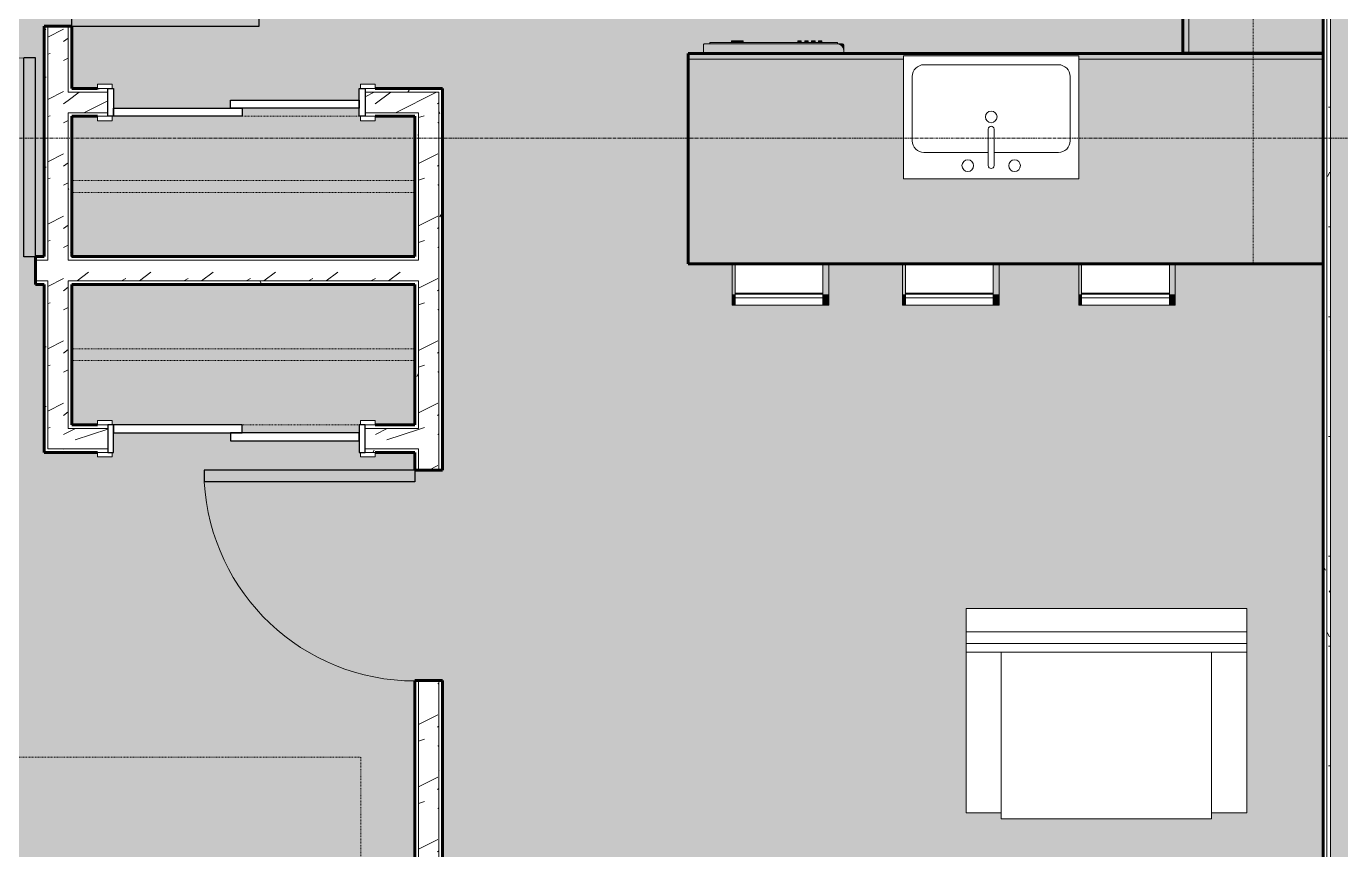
# Model space of a CAD drawing. Header units: inches. Extents: x -4105 to -1989, y 10980 to 12341.
# Drawn here: x -3141.1 to -2916.3, y 11413.5 to 11554.3 of the extents above; entities that cross this region are included whole.
import ezdxf

# ---------------------------------------------------------------- set-up
doc = ezdxf.new("R2010")
doc.units = ezdxf.units.IN
doc.header["$MEASUREMENT"] = 0
doc.linetypes.add('Dash', pattern=[0.25, 0.125, -0.125])
doc.linetypes.add('Grid Line 1_2_', pattern=[0.875, 0.5, -0.125, 0.125, -0.125])
for name, color, linetype, lineweight in [('0-1', 7, 'Continuous', 5), ('0-2', 7, 'Continuous', 9), ('A-AREA-PATT-2', 41, 'Continuous', 9), ('A-DOOR-1', 7, 'Continuous', 9), ('A-DOOR-2', 50, 'Continuous', 30), ('A-DOOR-FRAM-1', 50, 'Continuous', 30), ('A-WALL', 113, 'Continuous', 18), ('A-WALL-2', 250, 'Continuous', 60), ('A-WALL-3', 10, 'Continuous', 18), ('A-WALL-PATT-1', 7, 'Continuous', 9), ('A-WALL-PATT-2', 253, 'Continuous', 9), ('A-WALL-PATT-4', 111, 'Continuous', 9), ('I-FURN', 30, 'Continuous', 9), ('I-FURN-1', 7, 'Continuous', 9), ('I-FURN-2', 9, 'Continuous', 9), ('I-FURN-HDLN-1', 7, 'Dash', 9), ('I-WALL-2', 2, 'Continuous', 60), ('P-SANR-FIXT-2', 7, 'Continuous', 9), ('Q-CASE-1', 9, 'Continuous', 9), ('Q-CASE-2', 250, 'Continuous', 60), ('Q-CASE-3', 7, 'Continuous', 9), ('Q-CASE-HDLN-1', 7, 'Dash', 9), ('Q-SPCQ-1', 7, 'Continuous', 9), ('Q-SPCQ-2', 55, 'Continuous', 9), ('S-GRID-1', 1, 'Grid Line 1_2_', 9)]:
    doc.layers.add(name, color=color, linetype=linetype, lineweight=lineweight)
pattern_1 = [(0, (0, 0), (20.48, 5.12), [0.845, -14.515, 0.845, -14.515, -81.92]), (0, (0, 0), (20.48, 5.12), [-30.72, 0.845, -29.875, 0.845, -14.515, -35.84]), (0, (0, 0), (20.48, 5.12), [-76.8, 0.845, -9.395, 0.845, -24.755]), (120, (7.68, 2.56), (-14.67405, 15.1762003), [0.845, -14.515, 0.845, -14.515, -81.92]), (120, (7.68, 2.56), (-14.67405, 15.1762003), [-30.72, 0.845, -29.875, 0.845, -14.515, -35.84]), (120, (7.68, 2.56), (-14.67405, 15.1762003), [-76.8, 0.845, -9.395, 0.845, -24.755]), (240, (10.24, 12.8), (-5.80595, -20.2962003), [0.845, -14.515, 0.845, -14.515, -81.92]), (240, (10.24, 12.8), (-5.80595, -20.2962003), [-30.72, 0.845, -29.875, 0.845, -14.515, -35.84]), (240, (10.24, 12.8), (-5.80595, -20.2962003), [-76.8, 0.845, -9.395, 0.845, -24.755])]
pattern_2 = [(216.87, (4.265, 10.662), (31.9871619, 21.32545714), [5.331, -47.981]), (206.565, (10.662, 7.464), (-10.662476, -10.6620098), [11.921, -11.921]), (198.435, (10.662, 2.132), (-21.32449365, -10.6625869), [6.744, -26.974])]

# ---------------------------------------------------------------- blocks, each defined once
blk = doc.blocks.new('OD_CW_Base Cabinet - OD_CW_Base Cabinet-1862514-ENLARGED FLOOR PLAN - 3RD FLOOR PLAN - EAST')
at = {"layer": 'Q-CASE-1'}
for points in [[(37.56, 11), (37.56, 11.54), (67.56, 11.54), (67.56, 11), (109.34, 11), (109.34, 12), (0.74, 12), (0.74, 11), (28.21, 11)], [(0.74, -24), (109.34, -24), (109.34, 11), (67.56, 11), (67.56, -9.46), (37.56, -9.46), (37.56, 11), (0.74, 11), (0.74, -15.34)]]:
    blk.add_hatch(color=256, dxfattribs=at).paths.add_polyline_path(points, flags=0)
at = {"layer": 'Q-CASE-2'}
for p, q in [((0.74, -24), (0.74, 12)), ((0.74, 12), (109.34, 12)), ((109.34, -24), (0.74, -24))]:
    blk.add_line(p, q, dxfattribs=at)
at = {"layer": 'Q-CASE-3'}
for p, q in [((0.74, 11), (0.74, 12)), ((0.74, 12), (109.34, 12)), ((37.56, 11), (0.74, 11)), ((0.74, -24), (0.74, 11)), ((0.74, 11), (37.56, 11)), ((109.34, 11), (67.56, 11)), ((67.56, 11), (109.34, 11)), ((109.34, -24), (0.74, -24))]:
    blk.add_line(p, q, dxfattribs=at)
blk = doc.blocks.new('OD_CW_Base Cabinet - OD_CW_Base Cabinet-1445614-ENLARGED FLOOR PLAN - 3RD FLOOR PLAN - EAST')
at = {"layer": 'Q-CASE-1'}
blk.add_hatch(color=256, dxfattribs=at).paths.add_polyline_path([(70.36, 24), (0.74, 24), (0.74, 1), (15.27, 1), (15.27, 23.62), (39.27, 23.62), (39.27, 1), (70.36, 1)], flags=0)
h = blk.add_hatch(color=256, dxfattribs=at)
h.paths.add_polyline_path([(70.36, 1), (39.27, 1), (39.27, 0), (70.36, 0)], flags=0)
h.paths.add_polyline_path([(15.27, 1), (0.74, 1), (0.74, 0), (15.27, 0)], flags=0)
at = {"layer": 'Q-CASE-2'}
for p, q in [((0.74, 24), (0.74, 0)), ((70.36, 0), (70.36, 24)), ((0.74, 0), (15.27, 0)), ((39.27, 0), (70.36, 0))]:
    blk.add_line(p, q, dxfattribs=at)
at = {"layer": 'Q-CASE-3'}
for p, q in [((0.74, 1), (0.74, 24)), ((70.36, 24), (70.36, 1)), ((0.74, 0), (0.74, 1)), ((0.74, 1), (15.27, 1)), ((15.27, 1), (0.74, 1)), ((15.27, 0), (0.74, 0)), ((39.27, 1), (70.36, 1)), ((70.36, 1), (39.27, 1)), ((70.36, 0), (39.27, 0)), ((70.36, 1), (70.36, 0))]:
    blk.add_line(p, q, dxfattribs=at)
blk = doc.blocks.new('Single-Flush - 32_ x 84_-1372862-ENLARGED FLOOR PLAN - 3RD FLOOR PLAN - EAST')
at = {"layer": 'A-DOOR-1'}
blk.add_arc((16, 2.37), 32.07, 93.5759, 180, dxfattribs=at)
at = {"layer": 'A-DOOR-2'}
for p, q in [((14, 2.37), (14, 34.38)), ((16, 34.38), (14, 34.38)), ((16, 2.37), (16, 34.38)), ((16, 2.37), (14, 2.37))]:
    blk.add_line(p, q, dxfattribs=at)
blk = doc.blocks.new('Single-Flush - 36_ x 84_-1372839-ENLARGED FLOOR PLAN - 3RD FLOOR PLAN - EAST')
at = {"layer": 'A-DOOR-1'}
blk.add_arc((18, 2.37), 36.07, 93.1789, 180, dxfattribs=at)
at = {"layer": 'A-DOOR-2'}
for p, q in [((16, 2.37), (16, 38.39)), ((18, 38.39), (16, 38.39)), ((18, 2.37), (18, 38.39)), ((18, 2.37), (16, 2.37))]:
    blk.add_line(p, q, dxfattribs=at)
blk = doc.blocks.new('FOLDING_SLIDING CLOSET - 42_ x 80_-1372832-ENLARGED FLOOR PLAN - 3RD FLOOR PLAN - EAST')
at = {"layer": 'A-DOOR-1'}
for p, q in [((-21.25, 3), (-23.75, 3)), ((-23.75, 3), (-23.75, 2.25)), ((-23.75, 2.25), (-21.25, 2.25)), ((-21.25, 2.25), (-21.25, 3)), ((23.75, 3), (21.25, 3)), ((21.25, 3), (21.25, 2.25)), ((21.25, 2.25), (23.75, 2.25)), ((23.75, 2.25), (23.75, 3)), ((-21.25, -2.5), (-23.75, -2.5)), ((-23.75, -2.5), (-23.75, -3.25)), ((-23.75, -3.25), (-21.25, -3.25)), ((-21.25, -3.25), (-21.25, -2.5)), ((23.75, -2.5), (21.25, -2.5)), ((21.25, -2.5), (21.25, -3.25)), ((21.25, -3.25), (23.75, -3.25)), ((23.75, -3.25), (23.75, -2.5))]:
    blk.add_line(p, q, dxfattribs=at)
at = {"layer": 'A-DOOR-2'}
for p, q in [((1, 2.25), (-21, 2.25)), ((-21, 2.25), (-21, 0.87)), ((1, 0.87), (1, 2.25)), ((-21, 0.87), (1, 0.87)), ((21, 0.87), (-1, 0.87)), ((-1, 0.87), (-1, -0.5)), ((21, -0.5), (21, 0.87)), ((-1, -0.5), (21, -0.5))]:
    blk.add_line(p, q, dxfattribs=at)
at = {"layer": 'A-DOOR-FRAM-1'}
for p, q in [((-21, 2.25), (-22, 2.25)), ((-22, 2.25), (-22, -2.5)), ((-21, -2.5), (-21, 2.25)), ((21, 2.25), (21, -2.5)), ((22, 2.25), (21, 2.25)), ((22, -2.5), (22, 2.25)), ((-22, -2.5), (-21, -2.5)), ((21, -2.5), (22, -2.5))]:
    blk.add_line(p, q, dxfattribs=at)
blk = doc.blocks.new('Sink Kitchen-Single - 30_ x 21_-1372827-ENLARGED FLOOR PLAN - 3RD FLOOR PLAN - EAST')
at = {"layer": 'P-SANR-FIXT-2'}
for p, q in [((-14.38, 10.41), (15.62, 10.41)), ((-14.38, -10.59), (-14.38, 10.41)), ((15.62, 10.41), (15.62, -10.59)), ((-12.88, -4.09), (-12.88, 6.91)), ((-10.88, 8.91), (12.12, 8.91)), ((14.12, 6.91), (14.12, -4.09)), ((0.12, -8.34), (0.12, -2.09)), ((1.12, -8.34), (1.12, -2.09)), ((0.12, -6.09), (-10.88, -6.09)), ((12.12, -6.09), (1.12, -6.09)), ((15.62, -10.59), (-14.38, -10.59))]:
    blk.add_line(p, q, dxfattribs=at)
for centre, radius, start, end in [((-10.88, 6.91), 2, 90, 180), ((12.12, 6.91), 2, 360, 90), ((0.62, 0), 1, 360, 180), ((0.62, 0), 1, 180, 0), ((0.62, -2.09), 0.5, 360, 180), ((-10.88, -4.09), 2, 180, 270), ((12.12, -4.09), 2, 270, 0), ((-3.38, -8.34), 1, 360, 180), ((-3.38, -8.34), 1, 180, 0), ((0.62, -8.34), 0.5, 180, 0), ((4.62, -8.34), 1, 0, 180), ((4.62, -8.34), 1, 180, 0)]:
    blk.add_arc(centre, radius, start, end, dxfattribs=at)
blk = doc.blocks.new('Dishwasher_15404 - 34_ counter-V15-ENLARGED FLOOR PLAN - 3RD FLOOR PLAN - EAST')
at = {"layer": 'Q-SPCQ-2'}
for points in [[(25.25, -1.97), (25.25, -24), (25.8, -24), (26.08, -23.96), (26.34, -23.86), (26.56, -23.69), (26.73, -23.46), (26.84, -23.21), (26.87, -22.91), (26.87, -0.15), (26.82, -0.06), (26.68, 0), (25.25, 0)], [(26.87, -1.09), (26.87, -22.91), (27.12, -22.91), (27.12, -1.09)], [(27.12, -5.11), (27.12, -5.81), (27.37, -5.81), (27.37, -4.82), (27.12, -4.82), (27.12, -4.96)], [(27.12, -6.5), (27.12, -6.79), (27.37, -6.79), (27.37, -5.81), (27.12, -5.81), (27.12, -6.3)], [(27.12, -16.74), (27.37, -16.74), (27.37, -16.15), (27.12, -16.15)], [(27.12, -17.92), (27.37, -17.92), (27.37, -17.33), (27.12, -17.33)], [(27.12, -19.1), (27.37, -19.1), (27.37, -18.51), (27.12, -18.51)], [(27.12, -20.28), (27.37, -20.28), (27.37, -19.69), (27.12, -19.69)], [(25.8, -24), (26.68, -24), (26.82, -23.94), (26.87, -23.8), (26.87, -22.93), (26.84, -23.21), (26.68, -23.53), (26.56, -23.69), (26.3, -23.87), (26.04, -23.97)]]:
    blk.add_hatch(color=256, dxfattribs=at).paths.add_polyline_path(points, flags=0)
at = {"layer": 'Q-SPCQ-1'}
for p, q in [((26.68, 0), (25.25, 0)), ((26.87, -22.93), (26.87, -0.2)), ((27.12, -1.09), (26.87, -1.09)), ((27.12, -1.09), (27.12, -22.91)), ((27.37, -4.82), (27.12, -4.82)), ((27.37, -4.82), (27.37, -5.81)), ((27.37, -5.81), (27.37, -6.79)), ((27.12, -6.79), (27.37, -6.79)), ((27.37, -16.15), (27.12, -16.15)), ((27.12, -16.74), (27.37, -16.74)), ((27.37, -17.33), (27.12, -17.33)), ((27.12, -17.92), (27.37, -17.92)), ((27.37, -16.15), (27.37, -16.74)), ((27.37, -17.33), (27.37, -17.92)), ((27.37, -18.51), (27.12, -18.51)), ((27.12, -19.1), (27.37, -19.1)), ((27.37, -19.69), (27.12, -19.69)), ((27.37, -18.51), (27.37, -19.1)), ((27.37, -19.69), (27.37, -20.28)), ((27.12, -20.28), (27.37, -20.28)), ((25.25, -24), (25.8, -24)), ((25.8, -24), (26.68, -24)), ((27.12, -22.91), (26.87, -22.91)), ((26.87, -23.8), (26.87, -22.93))]:
    blk.add_line(p, q, dxfattribs=at)
for centre, radius, start, end in [((26.68, -0.2), 0.197, 360, 90), ((26.68, -0.2), 0.197, 15, 75), ((25.8, -22.93), 1.07, 270, 0), ((26.68, -23.8), 0.197, 270, 0)]:
    blk.add_arc(centre, radius, start, end, dxfattribs=at)
blk = doc.blocks.new('OD_CW_Upper Cabinet - OD_CW_Upper Cabinet-1916543-ENLARGED FLOOR PLAN - 3RD FLOOR PLAN - EAST')
at = {"layer": 'Q-CASE-HDLN-1'}
for p, q in [((0.74, -24), (0.74, -12)), ((0.74, -12), (118.36, -12)), ((118.36, -12), (118.36, -24)), ((118.36, -24), (0.74, -24))]:
    blk.add_line(p, q, dxfattribs=at)
blk = doc.blocks.new('Bar_Stool_6722_1_ - Bar_Stool_6722_1_-1372833-ENLARGED FLOOR PLAN - 3RD FLOOR PLAN - EAST')
at = {"layer": 'I-FURN-2'}
for points in [[(16.5, 0), (16, 0), (16, -0.98), (16.5, -0.98), (16.5, -0.3)], [(0, 0), (0, -0.98), (1, -0.98), (1, 0)], [(1, -0.98), (0, -0.98), (0, -1.78), (1, -1.78), (1, -1.24)], [(0, -1.78), (0, -7.07), (1, -7.07), (1, -1.78)], [(16.5, -0.98), (16, -0.98), (16, -1.78), (16.5, -1.78), (16.5, -1.24)], [(16.5, -1.78), (16, -1.78), (16, -7.07), (16.5, -7.07), (16.5, -6.36)]]:
    blk.add_hatch(color=256, dxfattribs=at).paths.add_polyline_path(points, flags=0)
at = {"layer": 'I-FURN-1'}
for p, q in [((1, 0), (0, 0)), ((0, 0), (0, -0.98)), ((0, -0.98), (1, -0.98)), ((0, -0.98), (0, -1.78)), ((0, -1.78), (1, -1.78)), ((0, -7.07), (0, -1.78)), ((1, -1.24), (1, 0)), ((16, 0), (1, 0)), ((1, -1.91), (1, -1.24)), ((16, -1.24), (1, -1.24)), ((1, -1.91), (16, -1.91)), ((1, -2.03), (1, -1.91)), ((1, -7.07), (1, -2.03)), ((1, -2.03), (16, -2.03)), ((16.5, 0), (16, 0)), ((16, 0), (16, -1.24)), ((16, -0.98), (16.5, -0.98)), ((16, -1.24), (16, -1.91)), ((16, -1.78), (16.5, -1.78)), ((16, -1.91), (16, -2.03)), ((16, -2.03), (16, -7.07)), ((16.5, -0.98), (16.5, 0)), ((16.5, -1.78), (16.5, -0.98)), ((16.5, -1.78), (16.5, -7.07))]:
    blk.add_line(p, q, dxfattribs=at)
blk = doc.blocks.new('OD_CW_Closet - OD_CW_Closet-2122605-ENLARGED FLOOR PLAN - 3RD FLOOR PLAN - EAST')
at = {"layer": 'Q-CASE-HDLN-1'}
for p, q in [((0.74, -24), (0.74, 0)), ((0.74, 0), (59.38, 0)), ((59.38, 0), (59.38, -24)), ((0.74, -11), (59.38, -11)), ((0.74, -13), (59.38, -13)), ((7.5, -24), (0.74, -24)), ((30.25, -24), (10.25, -24)), ((59.38, -24), (55, -24))]:
    blk.add_line(p, q, dxfattribs=at)
blk = doc.blocks.new('OD_CW_Closet - OD_CW_Closet-V16-ENLARGED FLOOR PLAN - 3RD FLOOR PLAN - EAST')
at = {"layer": 'Q-CASE-HDLN-1'}
for p, q in [((0.74, -24), (0.74, 0)), ((0.74, 0), (7.5, 0)), ((10.25, 0), (30.25, 0)), ((55, 0), (59.38, 0)), ((59.38, 0), (59.38, -24)), ((0.74, -11), (59.38, -11)), ((0.74, -13), (59.38, -13)), ((59.38, -24), (0.74, -24))]:
    blk.add_line(p, q, dxfattribs=at)
blk = doc.blocks.new('FOLDING_SLIDING CLOSET - 42_ x 80_-1372841-ENLARGED FLOOR PLAN - 3RD FLOOR PLAN - EAST')
at = {"layer": 'A-DOOR-1'}
for p, q in [((-23.75, 3.25), (-21.25, 3.25)), ((-23.75, 2.5), (-23.75, 3.25)), ((-21.25, 2.5), (-23.75, 2.5)), ((-21.25, 3.25), (-21.25, 2.5)), ((21.25, 3.25), (23.75, 3.25)), ((21.25, 2.5), (21.25, 3.25)), ((23.75, 2.5), (21.25, 2.5)), ((23.75, 3.25), (23.75, 2.5)), ((-23.75, -2.25), (-21.25, -2.25)), ((-23.75, -3), (-23.75, -2.25)), ((-21.25, -3), (-23.75, -3)), ((-21.25, -2.25), (-21.25, -3)), ((21.25, -2.25), (23.75, -2.25)), ((21.25, -3), (21.25, -2.25)), ((23.75, -3), (21.25, -3)), ((23.75, -2.25), (23.75, -3))]:
    blk.add_line(p, q, dxfattribs=at)
at = {"layer": 'A-DOOR-2'}
for p, q in [((-1, 0.5), (21, 0.5)), ((-1, -0.88), (-1, 0.5)), ((21, 0.5), (21, -0.88)), ((-21, -0.88), (1, -0.88)), ((-21, -2.25), (-21, -0.88)), ((21, -0.88), (-1, -0.88)), ((1, -0.88), (1, -2.25)), ((1, -2.25), (-21, -2.25))]:
    blk.add_line(p, q, dxfattribs=at)
at = {"layer": 'A-DOOR-FRAM-1'}
for p, q in [((-22, 2.5), (-21, 2.5)), ((-22, -2.25), (-22, 2.5)), ((-21, 2.5), (-21, -2.25)), ((21, 2.5), (22, 2.5)), ((21, -2.25), (21, 2.5)), ((22, 2.5), (22, -2.25)), ((-21, -2.25), (-22, -2.25)), ((22, -2.25), (21, -2.25))]:
    blk.add_line(p, q, dxfattribs=at)
blk = doc.blocks.new('Bed-Standard - King 78_ x 80_-1379907-ENLARGED FLOOR PLAN - 3RD FLOOR PLAN - EAST')
at = {"layer": 'I-FURN-1'}
for p, q in [((-28.31, 41.8), (49.69, 41.8)), ((-28.31, -38.2), (-28.31, 41.8)), ((49.69, 41.8), (49.69, -38.2)), ((49.69, -24.2), (-28.31, -17.63)), ((-25.31, -24.2), (46.69, -24.2)), ((-25.31, -36.2), (-25.31, -24.2)), ((46.69, -36.2), (46.69, -24.2)), ((49.69, -38.2), (-28.31, -38.2)), ((-25.31, -36.2), (46.69, -36.2))]:
    blk.add_line(p, q, dxfattribs=at)
at = {"layer": 'I-FURN-HDLN-1'}
for p, q in [((-64.31, 77.8), (73.69, 77.8)), ((-64.31, -38.2), (-64.31, 77.8)), ((73.69, 77.8), (73.69, -38.2))]:
    blk.add_line(p, q, dxfattribs=at)
blk = doc.blocks.new('Single-Flush - 34_ x 84_-1372840-ENLARGED FLOOR PLAN - 3RD FLOOR PLAN - EAST')
at = {"layer": 'A-DOOR-1'}
blk.add_arc((17, 2.37), 34.07, 93.3657, 180, dxfattribs=at)
at = {"layer": 'A-DOOR-2'}
for p, q in [((15, 2.37), (15, 36.38)), ((17, 36.38), (15, 36.38)), ((17, 2.37), (17, 36.38)), ((17, 2.37), (15, 2.37))]:
    blk.add_line(p, q, dxfattribs=at)
blk = doc.blocks.new('Couch-Both_Arms-Generic - 2-1523460-ENLARGED FLOOR PLAN - 3RD FLOOR PLAN - EAST')
at = {"layer": 'I-FURN'}
for p, q in [((-18, 18.5), (18, 18.5)), ((-18, 17.5), (-18, 18.5)), ((18, 18.5), (18, 17.5)), ((-24, 17.5), (-18, 17.5)), ((-24, -10), (-24, 17.5)), ((-18, 17.5), (-18, -10)), ((18, 17.5), (24, 17.5)), ((18, -10), (18, 17.5)), ((24, 17.5), (24, -10)), ((-24, -10), (24, -10)), ((-24, -13.5), (-24, -10)), ((24, -10), (24, -13.5)), ((-24, -11.5), (24, -11.5)), ((-24, -13.5), (24, -13.5)), ((24, -13.5), (-24, -13.5))]:
    blk.add_line(p, q, dxfattribs=at)
at = {"layer": 'I-FURN-1'}
for p, q in [((-24, -17.5), (-24, -13.5)), ((24, -13.5), (24, -17.5)), ((24, -17.5), (-24, -17.5))]:
    blk.add_line(p, q, dxfattribs=at)
blk = doc.blocks.new('CTR - 1st Phase - Unit Layouts_rvt-1-ENLARGED FLOOR PLAN - 3RD FLOOR PLAN - EAST')
at = {"layer": 'A-WALL-PATT-1'}
h = blk.add_hatch(dxfattribs=at)
h.set_pattern_fill('FP_1', color=256, style=0, pattern_type=2)
h.set_pattern_definition(pattern_1)
h.paths.add_polyline_path([(-3138.06, 11481.44), (-3137.44, 11481.44), (-3137.44, 11510.81), (-3138.06, 11510.81), (-3138.06, 11485.56)], flags=0)
h.paths.add_polyline_path([(-3137.44, 11514.31), (-3137.44, 11554.34), (-3138.06, 11554.34), (-3138.06, 11514.31)], flags=0)
h.paths.add_polyline_path([(-3137.44, 11586.34), (-3137.44, 11643.34), (-3138.06, 11643.34), (-3138.06, 11586.34)], flags=0)
h = blk.add_hatch(dxfattribs=at)
h.set_pattern_fill('FP_1', color=256, style=0, pattern_type=2)
h.set_pattern_definition(pattern_1)
h.paths.add_polyline_path([(-3133.94, 11485.56), (-3133.31, 11485.56), (-3133.31, 11510.81), (-3133.94, 11510.81), (-3133.94, 11494.25)], flags=0)
h.paths.add_polyline_path([(-3133.94, 11514.31), (-3133.31, 11514.31), (-3133.31, 11539.56), (-3133.94, 11539.56), (-3133.94, 11514.94)], flags=0)
h.paths.add_polyline_path([(-3133.31, 11543.06), (-3133.31, 11554.34), (-3133.94, 11554.34), (-3133.94, 11543.06)], flags=0)
h.paths.add_polyline_path([(-3133.31, 11586.34), (-3133.31, 11609.52), (-3133.94, 11609.52), (-3133.94, 11586.34)], flags=0)
h.paths.add_polyline_path([(-3133.31, 11613.02), (-3133.31, 11643.34), (-3133.94, 11643.34), (-3133.94, 11613.02), (-3133.41, 11613.02)], flags=0)
h = blk.add_hatch(dxfattribs=at)
h.set_pattern_fill('FP_1', color=256, style=0, pattern_type=2)
h.set_pattern_definition(pattern_1)
h.paths.add_polyline_path([(-3074.05, 11543.06), (-3069.92, 11543.06), (-3069.92, 11543.69), (-3083.19, 11543.69), (-3083.19, 11543.06), (-3074.67, 11543.06)], flags=0)
h.paths.add_polyline_path([(-3128.94, 11543.06), (-3127.19, 11543.06), (-3127.19, 11543.69), (-3133.31, 11543.69), (-3133.31, 11543.06)], flags=0)
h = blk.add_hatch(dxfattribs=at)
h.set_pattern_fill('FP_1', color=256, style=0, pattern_type=2)
h.set_pattern_definition(pattern_1)
h.paths.add_polyline_path([(-3070.55, 11255.64), (-3069.92, 11255.64), (-3069.92, 11442.44), (-3070.55, 11442.44), (-3070.55, 11269.23)], flags=0)
h.paths.add_polyline_path([(-3069.92, 11478.44), (-3069.92, 11543.06), (-3070.55, 11543.06), (-3070.55, 11478.44)], flags=0)
h = blk.add_hatch(dxfattribs=at)
h.set_pattern_fill('FP_1', color=256, style=0, pattern_type=2)
h.set_pattern_definition(pattern_1)
h.paths.add_polyline_path([(-3074.05, 11255.64), (-3074.05, 11442.44), (-3074.67, 11442.44), (-3074.67, 11255.64)], flags=0)
h.paths.add_polyline_path([(-3074.05, 11478.44), (-3074.05, 11482.06), (-3074.67, 11482.06), (-3074.67, 11478.44)], flags=0)
h.paths.add_polyline_path([(-3074.67, 11485.56), (-3074.05, 11485.56), (-3074.05, 11510.81), (-3074.67, 11510.81), (-3074.67, 11486.19)], flags=0)
h.paths.add_polyline_path([(-3074.05, 11514.31), (-3074.05, 11538.94), (-3074.67, 11538.94), (-3074.67, 11514.31)], flags=0)
h = blk.add_hatch(dxfattribs=at)
h.set_pattern_fill('FP_1', color=256, style=0, pattern_type=2)
h.set_pattern_definition(pattern_1)
h.paths.add_polyline_path([(-3077.77, 11514.31), (-3074.67, 11514.31), (-3074.67, 11514.94), (-3133.31, 11514.94), (-3133.31, 11514.31), (-3083.19, 11514.31)], flags=0)
h.paths.add_polyline_path([(-3139.57, 11514.31), (-3138.06, 11514.31), (-3138.06, 11514.94), (-3139.57, 11514.94)], flags=0)
h.paths.add_polyline_path([(-3178.32, 11514.31), (-3173.57, 11514.31), (-3173.57, 11514.94), (-3201.32, 11514.94), (-3201.32, 11514.31), (-3185.38, 11514.31)], flags=0)
h = blk.add_hatch(dxfattribs=at)
h.set_pattern_fill('FP_1', color=256, style=0, pattern_type=2)
h.set_pattern_definition(pattern_1)
h.paths.add_polyline_path([(-3133.31, 11510.19), (-3074.67, 11510.19), (-3074.67, 11510.81), (-3133.31, 11510.81)], flags=0)
h.paths.add_polyline_path([(-3138.17, 11510.19), (-3138.06, 11510.19), (-3138.08, 11510.81), (-3139.57, 11510.81), (-3139.57, 11510.19)], flags=0)
h.paths.add_polyline_path([(-3184.63, 11510.19), (-3173.57, 11510.19), (-3173.57, 11510.81), (-3201.32, 11510.79), (-3201.32, 11510.19)], flags=0)
h = blk.add_hatch(dxfattribs=at)
h.set_pattern_fill('FP_1', color=256, style=0, pattern_type=2)
h.set_pattern_definition(pattern_1)
h.paths.add_polyline_path([(-3127.19, 11481.44), (-3127.19, 11482.06), (-3137.44, 11482.06), (-3137.42, 11481.44), (-3128.94, 11481.44)], flags=0)
h.paths.add_polyline_path([(-3081.44, 11481.44), (-3074.67, 11481.44), (-3074.67, 11482.06), (-3083.19, 11482.06), (-3083.19, 11481.44)], flags=0)
at = {"layer": 'A-WALL-PATT-2'}
h = blk.add_hatch(dxfattribs=at)
h.set_pattern_fill('FP_2', color=256, style=0, pattern_type=2)
h.set_pattern_definition(pattern_2)
h.paths.add_polyline_path([(-3137.44, 11482.06), (-3133.94, 11482.06), (-3133.94, 11554.34), (-3137.44, 11554.34), (-3137.44, 11494.25)], flags=0)
h.paths.add_polyline_path([(-3137.44, 11586.34), (-3133.94, 11586.34), (-3133.94, 11644.59), (-3137.44, 11644.59), (-3137.44, 11615.23)], flags=0)
h = blk.add_hatch(dxfattribs=at)
h.set_pattern_fill('FP_2', color=256, style=0, pattern_type=2)
h.set_pattern_definition(pattern_2)
h.paths.add_polyline_path([(-3070.55, 11539.56), (-3070.55, 11543.06), (-3083.19, 11543.06), (-3083.19, 11539.56), (-3074.05, 11539.56)], flags=0)
h.paths.add_polyline_path([(-3133.94, 11539.56), (-3127.19, 11539.56), (-3127.19, 11543.06), (-3133.94, 11543.06), (-3133.94, 11543)], flags=0)
h = blk.add_hatch(dxfattribs=at)
h.set_pattern_fill('FP_2', color=256, style=0, pattern_type=2)
h.set_pattern_definition(pattern_2)
h.paths.add_polyline_path([(-3074.05, 11255.64), (-3070.55, 11255.64), (-3070.55, 11442.44), (-3074.05, 11442.44), (-3074.05, 11269.23)], flags=0)
h.paths.add_polyline_path([(-3074.05, 11478.44), (-3070.55, 11478.44), (-3070.55, 11539.56), (-3074.05, 11539.56), (-3074.05, 11482.06)], flags=0)
h = blk.add_hatch(dxfattribs=at)
h.set_pattern_fill('FP_2', color=256, style=0, pattern_type=2)
h.set_pattern_definition(pattern_2)
h.paths.add_polyline_path([(-3074.67, 11510.81), (-3074.05, 11510.81), (-3074.05, 11514.31), (-3133.94, 11514.31), (-3133.94, 11510.81), (-3077.77, 11510.81)], flags=0)
h.paths.add_polyline_path([(-3139.57, 11510.81), (-3137.44, 11510.81), (-3137.44, 11514.31), (-3139.57, 11514.31)], flags=0)
h.paths.add_polyline_path([(-3184.74, 11510.81), (-3173.57, 11510.81), (-3173.57, 11514.31), (-3201.32, 11514.31), (-3201.32, 11510.81)], flags=0)
h = blk.add_hatch(dxfattribs=at)
h.set_pattern_fill('FP_2', color=256, style=0, pattern_type=2)
h.set_pattern_definition(pattern_2)
h.paths.add_polyline_path([(-3083.19, 11482.06), (-3074.05, 11482.06), (-3074.05, 11485.56), (-3083.19, 11485.56)], flags=0)
h.paths.add_polyline_path([(-3133.94, 11482.06), (-3127.19, 11482.06), (-3127.19, 11485.56), (-3133.94, 11485.56), (-3133.94, 11485.5)], flags=0)
at = {"layer": 'A-WALL-2'}
for p, q in [((-3138.06, 11554.34), (-3138.06, 11514.94)), ((-3133.31, 11554.34), (-3138.06, 11554.34)), ((-3133.31, 11543.69), (-3133.31, 11554.34)), ((-3128.94, 11543.69), (-3133.31, 11543.69)), ((-3069.92, 11543.69), (-3081.44, 11543.69)), ((-3069.92, 11543.06), (-3069.92, 11543.69)), ((-3069.92, 11538.94), (-3069.92, 11543.06)), ((-3133.31, 11538.94), (-3128.94, 11538.94)), ((-3133.31, 11514.94), (-3133.31, 11538.94)), ((-3081.44, 11538.94), (-3074.67, 11538.94)), ((-3074.67, 11538.94), (-3074.67, 11514.94)), ((-3069.92, 11478.44), (-3069.92, 11538.94)), ((-3138.06, 11514.94), (-3139.57, 11514.94)), ((-3139.57, 11514.94), (-3139.57, 11510.19)), ((-3074.67, 11514.94), (-3133.31, 11514.94)), ((-3139.57, 11510.19), (-3138.06, 11510.19)), ((-3138.06, 11510.19), (-3138.06, 11481.44)), ((-3133.31, 11486.19), (-3133.31, 11510.19)), ((-3133.31, 11510.19), (-3074.67, 11510.19)), ((-3074.67, 11510.19), (-3074.67, 11486.19)), ((-3128.94, 11486.19), (-3133.31, 11486.19)), ((-3074.67, 11486.19), (-3081.44, 11486.19)), ((-3138.06, 11481.44), (-3137.44, 11481.44)), ((-3137.44, 11481.44), (-3133.31, 11481.44)), ((-3133.31, 11481.44), (-3128.94, 11481.44)), ((-3081.44, 11481.44), (-3074.67, 11481.44)), ((-3074.67, 11481.44), (-3074.67, 11478.44)), ((-3074.67, 11478.44), (-3069.92, 11478.44)), ((-3069.92, 11442.44), (-3074.67, 11442.44)), ((-3074.67, 11442.44), (-3074.67, 11255.64)), ((-3069.92, 11255.64), (-3069.92, 11442.44))]:
    blk.add_line(p, q, dxfattribs=at)
at = {"layer": 'A-WALL-3'}
for p, q in [((-3137.44, 11514.31), (-3137.44, 11554.34)), ((-3133.94, 11543.06), (-3133.94, 11554.34)), ((-3133.31, 11543.06), (-3133.94, 11543.06)), ((-3127.19, 11543.06), (-3133.31, 11543.06)), ((-3070.55, 11543.06), (-3083.19, 11543.06)), ((-3070.55, 11543.06), (-3070.55, 11539.56)), ((-3133.31, 11539.56), (-3133.94, 11539.56)), ((-3133.94, 11514.31), (-3133.94, 11539.56)), ((-3127.19, 11539.56), (-3133.31, 11539.56)), ((-3074.05, 11539.56), (-3083.19, 11539.56)), ((-3074.05, 11539.56), (-3074.05, 11538.94)), ((-3070.55, 11539.56), (-3070.55, 11538.94)), ((-3074.05, 11538.94), (-3074.05, 11514.31)), ((-3070.55, 11538.94), (-3070.55, 11478.44)), ((-3139.57, 11514.31), (-3138.06, 11514.31)), ((-3138.06, 11514.31), (-3137.44, 11514.31)), ((-3137.44, 11514.31), (-3138.06, 11514.31)), ((-3133.94, 11514.31), (-3133.31, 11514.31)), ((-3133.31, 11514.31), (-3133.94, 11514.31)), ((-3133.31, 11514.31), (-3074.67, 11514.31)), ((-3074.67, 11514.31), (-3074.05, 11514.31)), ((-3139.57, 11510.81), (-3138.06, 11510.81)), ((-3137.44, 11510.81), (-3138.06, 11510.81)), ((-3138.06, 11510.81), (-3137.44, 11510.81)), ((-3137.44, 11482.06), (-3137.44, 11510.81)), ((-3133.31, 11510.81), (-3133.94, 11510.81)), ((-3133.94, 11485.56), (-3133.94, 11510.81)), ((-3133.94, 11510.81), (-3133.31, 11510.81)), ((-3133.31, 11510.81), (-3074.67, 11510.81)), ((-3074.67, 11510.81), (-3074.05, 11510.81)), ((-3074.05, 11510.81), (-3074.05, 11485.56)), ((-3133.31, 11485.56), (-3133.94, 11485.56)), ((-3133.31, 11485.56), (-3127.19, 11485.56)), ((-3083.19, 11485.56), (-3074.67, 11485.56)), ((-3074.67, 11485.56), (-3074.05, 11485.56)), ((-3133.94, 11482.06), (-3137.44, 11482.06)), ((-3133.31, 11482.06), (-3133.94, 11482.06)), ((-3133.31, 11482.06), (-3127.19, 11482.06)), ((-3083.19, 11482.06), (-3074.67, 11482.06)), ((-3074.67, 11482.06), (-3074.05, 11482.06)), ((-3074.05, 11482.06), (-3074.05, 11478.44)), ((-3074.05, 11442.44), (-3074.05, 11255.64)), ((-3070.55, 11442.44), (-3070.55, 11255.64))]:
    blk.add_line(p, q, dxfattribs=at)
at = {"layer": '0-2'}
for name, p, rotation in [('OD_CW_Upper Cabinet - OD_CW_Upper Cabinet-1916543-ENLARGED FLOOR PLAN - 3RD FLOOR PLAN - EAST', (-2943.32, 11512.98), 89.99999999999291), ('OD_CW_Base Cabinet - OD_CW_Base Cabinet-1445614-ENLARGED FLOOR PLAN - 3RD FLOOR PLAN - EAST', (-2943.32, 11620.08), 269.9999999999942), ('Single-Flush - 32_ x 84_-1372862-ENLARGED FLOOR PLAN - 3RD FLOOR PLAN - EAST', (-3135.69, 11570.34), 269.9999999999873), ('Dishwasher_15404 - 34_ counter-V15-ENLARGED FLOOR PLAN - 3RD FLOOR PLAN - EAST', (-3025.32, 11524.46), 89.99999999998947), ('OD_CW_Closet - OD_CW_Closet-2122605-ENLARGED FLOOR PLAN - 3RD FLOOR PLAN - EAST', (-3073.94, 11514.94), 180), ('Bar_Stool_6722_1_ - Bar_Stool_6722_1_-1372833-ENLARGED FLOOR PLAN - 3RD FLOOR PLAN - EAST', (-3003.88, 11506.64), 180), ('Bar_Stool_6722_1_ - Bar_Stool_6722_1_-1372833-ENLARGED FLOOR PLAN - 3RD FLOOR PLAN - EAST', (-2974.75, 11506.64), 180), ('Bar_Stool_6722_1_ - Bar_Stool_6722_1_-1372833-ENLARGED FLOOR PLAN - 3RD FLOOR PLAN - EAST', (-2944.63, 11506.64), 180), ('OD_CW_Closet - OD_CW_Closet-V16-ENLARGED FLOOR PLAN - 3RD FLOOR PLAN - EAST', (-3073.94, 11486.19), 180), ('Single-Flush - 36_ x 84_-1372839-ENLARGED FLOOR PLAN - 3RD FLOOR PLAN - EAST', (-3072.3, 11460.44), 89.99999999998292), ('Couch-Both_Arms-Generic - 2-1523460-ENLARGED FLOOR PLAN - 3RD FLOOR PLAN - EAST', (-2956.4, 11437.29), 180), ('Bed-Standard - King 78_ x 80_-1379907-ENLARGED FLOOR PLAN - 3RD FLOOR PLAN - EAST', (-3161.68, 11365), 270.0000000000267)]:
    blk.add_blockref(name, p, dxfattribs=dict(at, rotation=rotation))
for name, p in [('Single-Flush - 34_ x 84_-1372840-ENLARGED FLOOR PLAN - 3RD FLOOR PLAN - EAST', (-3156.57, 11512.56)), ('OD_CW_Base Cabinet - OD_CW_Base Cabinet-1862514-ENLARGED FLOOR PLAN - 3RD FLOOR PLAN - EAST', (-3028.66, 11537.71)), ('Sink Kitchen-Single - 30_ x 21_-1372827-ENLARGED FLOOR PLAN - 3RD FLOOR PLAN - EAST', (-2976.72, 11538.85)), ('FOLDING_SLIDING CLOSET - 42_ x 80_-1372841-ENLARGED FLOOR PLAN - 3RD FLOOR PLAN - EAST', (-3105.19, 11541.19)), ('FOLDING_SLIDING CLOSET - 42_ x 80_-1372832-ENLARGED FLOOR PLAN - 3RD FLOOR PLAN - EAST', (-3105.19, 11483.94))]:
    blk.add_blockref(name, p, dxfattribs=at)
blk = doc.blocks.new('CTR - 1st Phase - Shell_rvt-1-ENLARGED FLOOR PLAN - 3RD FLOOR PLAN - EAST')
at = {"layer": 'S-GRID-1'}
blk.add_line((-1989.4, 11535.19), (-4072.56, 11535.19), dxfattribs=at)

msp = doc.modelspace()

# ---------------------------------------------------------------- hatches: boundary and pattern name
at = {"layer": 'A-AREA-PATT-2'}
h = msp.add_hatch(color=256, dxfattribs=at)
h.paths.add_polyline_path([(-3127.5737, 11608.8997), (-3125.8237, 11608.8997), (-3125.8237, 11588.8997), (-3127.5737, 11588.8997)], flags=0)
h.paths.add_polyline_path([(-3103.9237, 11252.3894), (-3098.9112, 11252.3894), (-3098.9112, 11255.6394), (-3101.29, 11255.6394), (-3101.29, 11283.7894), (-3102.6737, 11283.7894), (-3102.6737, 11288.5394), (-3095.2362, 11288.5394), (-3095.2362, 11283.7894), (-3096.54, 11283.7894), (-3096.54, 11256.2644), (-3074.6737, 11256.2644), (-3074.6737, 11283.7894), (-3075.2362, 11283.7894), (-3075.2362, 11288.5394), (-3074.6737, 11288.5394), (-3074.6737, 11442.4394), (-3069.9237, 11442.4394), (-3069.9237, 11256.2644), (-2919.3237, 11256.2644), (-2919.3237, 11328.2761), (-2935.4487, 11328.2761), (-2935.4487, 11328.9366), (-2935.4798, 11328.9634), (-2935.4798, 11329.4257), (-2935.4487, 11329.4257), (-2935.4487, 11344.6187), (-2935.4805, 11344.6187), (-2935.4805, 11345.6132), (-2935.4487, 11345.6132), (-2935.4487, 11346.2761), (-2931.4487, 11346.2761), (-2931.4487, 11382.2761), (-2935.4487, 11382.2761), (-2935.4487, 11382.939), (-2935.4805, 11382.939), (-2935.4798, 11383.9335), (-2935.4487, 11383.9335), (-2935.4487, 11399.1265), (-2935.4798, 11399.1265), (-2935.4798, 11399.6156), (-2935.4487, 11399.6156), (-2935.4487, 11400.2761), (-2919.3237, 11400.2761), (-2919.3237, 11513.7144), (-2944.6326, 11513.7144), (-2944.6326, 11506.6399), (-2961.1326, 11506.6399), (-2961.1326, 11513.7144), (-2974.7539, 11513.7144), (-2974.7539, 11506.6399), (-2991.2539, 11506.6399), (-2991.2539, 11513.7144), (-3003.8752, 11513.7144), (-3003.8752, 11506.6399), (-3020.3752, 11506.6399), (-3020.3752, 11513.7144), (-3027.9237, 11513.7144), (-3027.9237, 11549.7144), (-3025.3237, 11549.7144), (-3025.317, 11551.1935), (-3025.2661, 11551.2817), (-3025.1269, 11551.3394), (-3024.2308, 11551.3394), (-3024.2308, 11551.5894), (-3020.4997, 11551.5894), (-3020.4997, 11551.8394), (-3018.5312, 11551.8394), (-3018.5312, 11551.5894), (-3009.1737, 11551.5894), (-3009.1737, 11551.8394), (-3008.5832, 11551.8394), (-3008.5832, 11551.5894), (-3007.9926, 11551.5894), (-3007.9926, 11551.8394), (-3007.402, 11551.8394), (-3007.402, 11551.5894), (-3006.8115, 11551.5894), (-3006.8115, 11551.8394), (-3006.2209, 11551.8394), (-3006.2209, 11551.5894), (-3005.6304, 11551.5894), (-3005.6304, 11551.8394), (-3005.0398, 11551.8394), (-3005.0398, 11551.5894), (-3002.4167, 11551.5894), (-3002.3956, 11551.3394), (-3001.4673, 11551.3173), (-3001.3814, 11551.2817), (-3001.3237, 11551.1425), (-3001.3237, 11549.7144), (-2943.3237, 11549.7144), (-2943.3237, 11580.8092), (-2943.6987, 11580.8092), (-2943.6987, 11604.8092), (-2943.3237, 11604.8092), (-2943.3237, 11619.3394), (-2973.5737, 11619.3394), (-2973.5737, 11611.3394), (-3009.3237, 11611.3394), (-3009.3237, 11641.3394), (-2973.5737, 11641.3394), (-2973.5737, 11643.3394), (-3018.9237, 11643.3394), (-3018.9237, 11622.3894), (-3027.9237, 11622.3894), (-3027.9237, 11624.3269), (-3028.5487, 11624.3269), (-3028.5487, 11625.3894), (-3063.2987, 11625.3894), (-3063.2987, 11624.3269), (-3063.9237, 11624.3269), (-3063.9237, 11622.3894), (-3077.7737, 11622.3894), (-3077.7737, 11608.8997), (-3087.5737, 11608.8997), (-3087.5737, 11610.6497), (-3088.1987, 11610.6497), (-3088.1987, 11612.6497), (-3087.5737, 11612.6497), (-3087.5737, 11613.7747), (-3085.5737, 11613.7747), (-3085.5737, 11613.6497), (-3082.5237, 11613.6497), (-3082.5237, 11622.3894), (-3092.1237, 11622.3894), (-3092.1237, 11643.3394), (-3133.3128, 11643.3394), (-3133.3128, 11613.6497), (-3129.5737, 11613.6497), (-3129.5737, 11613.7747), (-3127.5737, 11613.7747), (-3127.5737, 11612.6497), (-3126.9487, 11612.6497), (-3126.9487, 11610.6497), (-3127.5737, 11610.6497), (-3127.5737, 11608.8997), (-3133.3128, 11608.8997), (-3133.3128, 11586.3394), (-3138.0628, 11586.3394), (-3138.0628, 11643.3394), (-3174.0628, 11643.3394), (-3174.0628, 11607.3394), (-3179.1878, 11607.3394), (-3179.1878, 11612.0894), (-3178.8128, 11612.0894), (-3178.8128, 11643.3394), (-3201.3237, 11643.3394), (-3201.3237, 11612.0894), (-3199.1878, 11612.0894), (-3199.1878, 11607.3394), (-3201.3237, 11607.3394), (-3201.3237, 11601.3156), (-3193.5975, 11601.3156), (-3192.6331, 11601.1886), (-3191.7344, 11600.8164), (-3190.9627, 11600.2242), (-3190.3705, 11599.4525), (-3189.9983, 11598.5538), (-3189.8713, 11597.5131), (-3189.8713, 11596.2011), (-3186.8475, 11596.5488), (-3185.8475, 11597.7405), (-3184.8475, 11598.3073), (-3183.6602, 11598.6083), (-3182.8437, 11598.7522), (-3181.8475, 11598.8394), (-3179.8551, 11598.6651), (-3177.8475, 11598.1271), (-3175.8475, 11597.3992), (-3173.8475, 11596.4666), (-3171.8475, 11595.0792), (-3170.8475, 11594.0792), (-3170.3475, 11593.2131), (-3169.8475, 11591.8394), (-3169.8475, 11590.8394), (-3170.3475, 11589.4657), (-3170.8475, 11588.5996), (-3171.8475, 11587.5996), (-3173.8475, 11586.2122), (-3175.8475, 11585.2796), (-3177.8475, 11584.5516), (-3179.8551, 11584.0137), (-3181.8475, 11583.8394), (-3182.8437, 11583.9266), (-3183.8475, 11584.1035), (-3184.8475, 11584.3715), (-3185.8475, 11584.9383), (-3186.8475, 11586.13), (-3189.8713, 11586.4777), (-3189.8713, 11585.0894), (-3189.9983, 11584.125), (-3190.3705, 11583.2263), (-3190.9627, 11582.4546), (-3191.7344, 11581.8624), (-3192.6331, 11581.4901), (-3193.5975, 11581.3632), (-3201.3237, 11581.3632), (-3201.3237, 11573.3394), (-3177.3237, 11573.3394), (-3177.3237, 11514.9394), (-3173.5737, 11514.9394), (-3173.5737, 11510.1894), (-3201.3237, 11510.1894), (-3201.3237, 11256.2644), (-3139.4362, 11256.2644), (-3139.4362, 11288.5394), (-3132.6737, 11288.5394), (-3132.6737, 11283.7894), (-3134.6862, 11283.7894), (-3134.6862, 11256.1644), (-3136.9362, 11256.1644), (-3136.9362, 11252.3894), (-3104.9237, 11252.3894)], flags=0)
h.paths.add_polyline_path([(-3104.9237, 11257.5394), (-3131.9237, 11257.5394), (-3131.9237, 11282.7894), (-3122.4237, 11282.7894), (-3122.4152, 11283.2894), (-3121.9237, 11283.2894), (-3121.9237, 11282.7894), (-3105.6737, 11282.7894), (-3105.661, 11283.2894), (-3104.9237, 11283.2894), (-3104.9237, 11282.7894), (-3103.9237, 11282.7894), (-3103.9237, 11257.5394)], flags=0)
h.paths.add_polyline_path([(-2969.921, 11280.7864), (-2980.3987, 11280.7864), (-2980.3987, 11315.7864), (-2974.3987, 11315.7864), (-2974.3987, 11316.7864), (-2938.3987, 11316.7864), (-2938.3987, 11315.7864), (-2932.3987, 11315.7864), (-2932.3987, 11280.7864)], flags=0)
h.paths.add_polyline_path([(-3199.3862, 11293.3144), (-3199.3862, 11311.3144), (-3181.3862, 11311.3144), (-3181.3862, 11293.3144), (-3191.5297, 11293.3144)], flags=0)
h.paths.add_polyline_path([(-3198.9273, 11315.3144), (-3199.8862, 11315.3144), (-3199.8862, 11393.3144), (-3119.8862, 11393.3144), (-3119.8862, 11315.3144), (-3184.7453, 11315.3144)], flags=0)
h.paths.add_polyline_path([(-3019.7237, 11325.7864), (-3019.7237, 11409.7864), (-2984.7237, 11409.7864), (-2984.7237, 11403.7864), (-2983.7237, 11403.7864), (-2983.7237, 11331.7864), (-2984.7237, 11331.7864), (-2984.7237, 11325.7864), (-3015.7237, 11325.7864)], flags=0)
h.paths.add_polyline_path([(-3199.3862, 11395.2462), (-3199.3862, 11413.2462), (-3181.3862, 11413.2462), (-3181.3862, 11395.2462)], flags=0)
h.paths.add_polyline_path([(-2963.5204, 11418.7864), (-2974.3987, 11418.7864), (-2974.3987, 11419.7864), (-2980.3987, 11419.7864), (-2980.3987, 11454.7864), (-2932.3987, 11454.7864), (-2932.3987, 11419.7864), (-2938.3987, 11419.7864), (-2938.3987, 11418.7864)], flags=0)
h.paths.add_polyline_path([(-3074.6737, 11478.4394), (-3074.6737, 11481.4394), (-3081.4362, 11481.4394), (-3081.4362, 11480.6894), (-3083.9362, 11480.6894), (-3083.9362, 11481.4394), (-3084.1862, 11481.4394), (-3084.1862, 11483.4394), (-3106.1862, 11483.4394), (-3106.1862, 11484.8144), (-3126.1862, 11484.8144), (-3126.1862, 11481.4394), (-3126.4362, 11481.4394), (-3126.4362, 11480.6894), (-3128.9362, 11480.6894), (-3128.9362, 11481.4394), (-3138.0628, 11481.4394), (-3138.0628, 11510.1894), (-3139.5737, 11510.1894), (-3139.5737, 11514.9394), (-3138.0628, 11514.9394), (-3138.0628, 11554.3394), (-3133.3128, 11554.3394), (-3133.3128, 11543.6894), (-3128.9362, 11543.6894), (-3128.9362, 11544.4394), (-3126.4362, 11544.4394), (-3126.4362, 11543.6894), (-3126.1862, 11543.6894), (-3126.1862, 11540.3144), (-3106.1862, 11540.3144), (-3106.1862, 11541.6894), (-3084.1862, 11541.6894), (-3084.1862, 11543.6894), (-3083.9362, 11543.6894), (-3083.9362, 11544.4394), (-3081.4362, 11544.4394), (-3081.4362, 11543.6894), (-3069.9237, 11543.6894), (-3069.9237, 11478.4394), (-3074.0487, 11478.4394)], flags=0)
h.paths.add_polyline_path([(-3092.0577, 11484.8144), (-3084.1862, 11484.8144), (-3084.1862, 11486.1894), (-3083.9362, 11486.1894), (-3083.9362, 11486.9394), (-3081.4362, 11486.9394), (-3081.4362, 11486.1894), (-3074.6737, 11486.1894), (-3074.6737, 11510.1894), (-3133.3128, 11510.1894), (-3133.3128, 11486.1894), (-3128.9362, 11486.1894), (-3128.9362, 11486.9394), (-3126.4362, 11486.9394), (-3126.4362, 11486.1894), (-3104.1862, 11486.1894), (-3104.1862, 11484.8144), (-3100.1088, 11484.8144)], flags=0)
h.paths.add_polyline_path([(-3095.3812, 11514.9394), (-3074.6737, 11514.9394), (-3074.6737, 11538.9394), (-3081.4362, 11538.9394), (-3081.4362, 11538.1894), (-3083.9362, 11538.1894), (-3083.9362, 11538.9394), (-3084.1862, 11538.9394), (-3084.1862, 11540.3144), (-3104.1862, 11540.3144), (-3104.1862, 11538.9394), (-3126.4362, 11538.9394), (-3126.4362, 11538.1894), (-3128.9362, 11538.1894), (-3128.9362, 11538.9394), (-3133.3128, 11538.9394), (-3133.3128, 11514.9394), (-3109.3128, 11514.9394)], flags=0)
h.paths.add_polyline_path([(-3027.9237, 11586.3894), (-3029.6737, 11586.3894), (-3029.6737, 11622.3894), (-3027.9237, 11622.3894), (-3027.9237, 11606.7541)], flags=0)
h.paths.add_polyline_path([(-3089.3237, 11588.8997), (-3089.3237, 11608.8997), (-3087.5737, 11608.8997), (-3087.5737, 11588.8997), (-3089.1237, 11588.8997)], flags=0)
h.paths.add_polyline_path([(-3129.5737, 11615.234), (-3130.3737, 11615.234), (-3130.3737, 11641.234), (-3105.3737, 11641.234), (-3105.3737, 11615.234), (-3127.5737, 11615.234)], flags=0)
at = {"layer": 'A-WALL-PATT-4'}
h = msp.add_hatch(dxfattribs=at)
h.set_pattern_fill('FP_1', color=256, style=0, pattern_type=2)
h.set_pattern_definition(pattern_1)
h.paths.add_polyline_path([(-2919.3237, 11255.6394), (-2918.6987, 11255.6394), (-2918.6987, 11643.3394), (-2919.3237, 11643.3394), (-2919.3237, 11256.2644)], flags=0)
h = msp.add_hatch(dxfattribs=at)
h.set_pattern_fill('FP_1', color=256, style=0, pattern_type=2)
h.set_pattern_definition(pattern_1)
h.paths.add_polyline_path([(-2918.0737, 11255.6394), (-2918.0737, 11643.9644), (-2918.6987, 11643.9644), (-2918.6983, 11255.6394)], flags=0)
h = msp.add_hatch(dxfattribs=at)
h.set_pattern_fill('FP_4', color=256, style=0, pattern_type=2)
h.set_pattern_definition([(161.57, (0.32, 0.32), (-2.560496185, -0.000537386), [0, -18.214, 2.022, 0]), (18.43, (-0.32, 0.32), (-2.560496185, 0.000537386), [0, -18.214, 2.022, 0]), (108.43, (0.32, 0.32), (1.27922091, -6.400876726), [6.07, -14.166]), (71.57, (-0.32, 0.32), (1.27922091, 6.400876726), [6.07, -14.166])])
h.paths.add_polyline_path([(-2914.5737, 11255.3644), (-2914.5737, 11644.5894), (-2918.0737, 11644.5894), (-2918.0737, 11255.3644)], flags=0)

# ---------------------------------------------------------------- linework, layer by layer
at = {"layer": 'A-WALL'}
for p, q in [((-2918.6987, 11255.3644), (-2918.6987, 11643.9644)), ((-2918.0737, 11255.3644), (-2918.0737, 11644.5894))]:
    msp.add_line(p, q, dxfattribs=at)
at = {"layer": 'I-WALL-2'}
msp.add_line((-2919.3237, 11643.3394), (-2919.3237, 11383.2761), dxfattribs=at)

# ---------------------------------------------------------------- block references
at = {"layer": '0-1'}
for name in ['CTR - 1st Phase - Shell_rvt-1-ENLARGED FLOOR PLAN - 3RD FLOOR PLAN - EAST', 'CTR - 1st Phase - Unit Layouts_rvt-1-ENLARGED FLOOR PLAN - 3RD FLOOR PLAN - EAST']:
    msp.add_blockref(name, (0, 0), dxfattribs=at)

doc.saveas('drawing.dxf')
